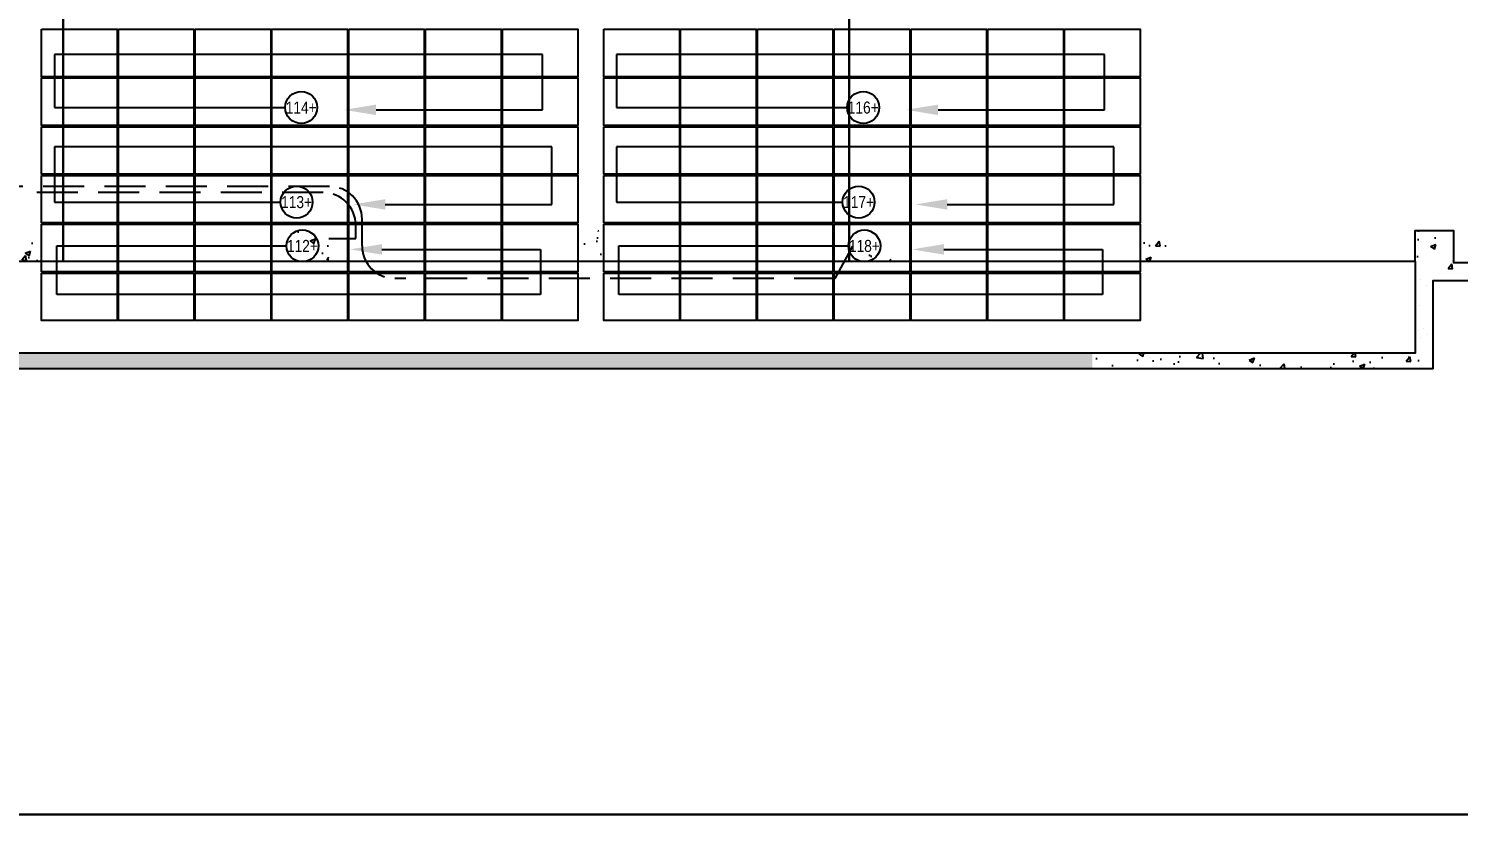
# Model space of a CAD drawing. Header units: inches. Extents: x 0.3 to 35.5, y 0.2 to 23.5.
# Drawn here: x 19.92 to 28.66, y 0.25 to 5.06 of the extents above; entities that cross this region are included whole.
import ezdxf
from ezdxf import colors
from ezdxf.entities.mleader import LeaderData, LeaderLine
from ezdxf.enums import TextEntityAlignment as Align
from ezdxf.math import Vec2, Vec3

# ---------------------------------------------------------------- set-up
doc = ezdxf.new("R2010")
doc.units = ezdxf.units.IN
doc.header["$MEASUREMENT"] = 0
doc.linetypes.add('HIDDEN', pattern=[0.375, 0.25, -0.125])
for name, color, linetype in [('$AUDIT_BAD_LAYER1', 7, 'Continuous'), ('772-1$0$A-AREA', 9, 'Continuous'), ('772-1$0$A-WALL-PATT', 8, 'Continuous'), ('A - Level 1', 7, 'Continuous'), ('AN - Text', 7, 'Continuous'), ('E-STRINGS', 62, 'Continuous'), ('MODULES', 1, 'Continuous')]:
    doc.layers.add(name, color=color, linetype=linetype)
doc.layers.add('E - Conduit', color=7, linetype='HIDDEN', lineweight=25)
doc.styles.add('Arial Narrow', font='ARIALN.TTF', dxfattribs={"height": 1})
doc.styles.get("Standard").update_dxf_attribs({"font": 'ARIAL.TTF'})
pattern_1 = [(50, (5.9374, 24.06752), (0.3362157, -0.029415), [0.0351563, -0.3867188]), (355, (5.9374, 24.06752), (-0.0650397, 0.35259), [0.028125, -0.309375]), (100.4514, (5.96543, 24.06507), (0.2711763, 0.3231748), [0.0298782, -0.3286604]), (46.1842, (5.9374, 24.16127), (0.500269, -0.077587), [0.052734, -0.580078]), (96.6356, (5.9791, 24.1548), (0.438123, 0.456618), [0.044817, -0.4929905]), (351.1842, (5.9374, 24.16127), (0.438123, 0.456618), [0.0421875, -0.4640625]), (21, (5.98428, 24.13783), (0.2798002, -0.1887276), [0.0351563, -0.3867188]), (326, (5.9843, 24.13783), (0.114054, 0.339914), [0.028125, -0.309375]), (71.4514, (6.0076, 24.1221), (0.3938544, 0.151186), [0.0298782, -0.3286604]), (37.5, (5.93741, 24.06752), (0.00569993, 0.156044), [0, -0.305625, 0, -0.3140625, 0, -0.3105469]), (7.5, (5.93741, 24.06752), (0.1233138, 0.1848805), [0, -0.1790625, 0, -0.2985938, 0, -0.1183594]), (327.5, (5.83288, 24.06752), (0.25022927, -0.0105726), [0, -0.1171875, 0, -0.365625, 0, -0.4851563]), (317.5, (5.786, 24.06752), (0.2733685, 0.0469242), [0, -0.1523438, 0, -0.2428125, 0, -0.3445313])]
pattern_2 = [(50, (-7.09443, -6.13496), (0.3362157, -0.029415), [0.0351563, -0.3867188]), (355, (-7.09443, -6.13496), (-0.0650397, 0.35259), [0.028125, -0.309375]), (100.4514, (-7.06642, -6.1374), (0.2711763, 0.3231748), [0.0298782, -0.3286604]), (46.1842, (-7.09443, -6.0412), (0.5002692, -0.077587), [0.0527344, -0.580078]), (96.6356, (-7.05275, -6.0477), (0.438123, 0.456618), [0.044817, -0.4929905]), (351.1842, (-7.09443, -6.0412), (0.438123, 0.456618), [0.0421875, -0.4640625]), (21, (-7.04756, -6.06465), (0.2798002, -0.1887276), [0.0351563, -0.3867188]), (326, (-7.04756, -6.06465), (0.114054, 0.339914), [0.028125, -0.309375]), (71.4514, (-7.02424, -6.08038), (0.3938544, 0.1511862), [0.0298782, -0.3286604]), (37.5, (-7.09443, -6.13496), (0.00569993, 0.156044), [0, -0.305625, 0, -0.3140625, 0, -0.3105469]), (7.5, (-7.09443, -6.13496), (0.12331385, 0.1848805), [0, -0.1790625, 0, -0.29859375, 0, -0.1183594]), (327.5, (-7.19897, -6.13496), (0.25022927, -0.0105726), [0, -0.1171875, 0, -0.365625, 0, -0.4851563]), (317.5, (-7.24584, -6.13496), (0.2733685, 0.0469242), [0, -0.1523438, 0, -0.2428125, 0, -0.3445313])]

# ---------------------------------------------------------------- blocks, each defined once
blk = doc.blocks.new('_TagCircle')
at = {"layer": 'E-STRINGS', "linetype": 'ByBlock', "lineweight": -2}
blk.add_circle((0, 0), 0.125, dxfattribs=at)
at = {"layer": 'E-STRINGS', "style": 'Arial Narrow'}
blk.add_attdef('TAGNUMBER', text='', height=0.09375, dxfattribs=at).set_placement((0, -0.046875), align=Align.CENTER)
blk = doc.blocks.new('*E147')
at = {"layer": '772-1$0$A-WALL-PATT'}
h = blk.add_hatch(dxfattribs=at)
h.set_pattern_fill('AR-CONC', color=256, scale=0.046875, style=0)
h.set_pattern_definition(pattern_2)
h.paths.add_polyline_path([(18.7734, 3.3477), (18.5391, 3.3477), (18.5391, 3.1602), (18.7734, 3.1602)])
h = blk.add_hatch(dxfattribs=at)
h.set_pattern_fill('AR-CONC', color=256, scale=0.046875, style=0)
h.set_pattern_definition(pattern_2)
h.paths.add_polyline_path([(20.4922, 3.3477), (20.2578, 3.3477), (20.2578, 3.1602), (20.4922, 3.1602)])
h = blk.add_hatch(dxfattribs=at)
h.set_pattern_fill('AR-CONC', color=256, scale=0.046875, style=0)
h.set_pattern_definition(pattern_2)
h.paths.add_polyline_path([(21.9766, 3.3477), (21.9766, 3.1602), (22.2109, 3.1602), (22.2109, 3.3477)])
h = blk.add_hatch(dxfattribs=at)
h.set_pattern_fill('AR-CONC', color=256, scale=0.046875, style=0)
h.set_pattern_definition(pattern_2)
h.paths.add_polyline_path([(23.9297, 3.3477), (23.6953, 3.3477), (23.6953, 3.1602), (23.9297, 3.1602)])
h = blk.add_hatch(dxfattribs=at)
h.set_pattern_fill('AR-CONC', color=256, scale=0.046875, style=0)
h.set_pattern_definition(pattern_2)
h.paths.add_polyline_path([(25.6484, 3.1602), (25.6484, 3.3477), (25.4141, 3.3477), (25.4141, 3.1602)])
h = blk.add_hatch(dxfattribs=at)
h.set_pattern_fill('AR-CONC', color=256, scale=0.046875, style=0)
h.set_pattern_definition(pattern_2)
h.paths.add_polyline_path([(27.3672, 3.1602), (27.3672, 3.3477), (27.1328, 3.3477), (27.1328, 3.1602)])
h = blk.add_hatch(dxfattribs=at)
h.set_pattern_fill('AR-CONC', color=256, scale=0.046875, style=0)
h.set_pattern_definition(pattern_1)
h.paths.add_polyline_path([(25.1598, 2.5977), (10.8864, 2.5977), (10.8864, 2.5039), (25.1598, 2.5039)])
h = blk.add_hatch(dxfattribs=at)
h.set_pattern_fill('AR-CONC', color=256, scale=0.046875, style=0)
h.set_pattern_definition(pattern_1)
h.paths.add_polyline_path([(27.2422, 2.5977), (25.1598, 2.5977), (25.1598, 2.5039), (27.2422, 2.5039)])
at = {"layer": '772-1$0$A-AREA', "elevation": 0}
for points in [[(0, 2.5039), (27.2422, 2.5039), (27.2422, 3.043), (30.5625, 3.043), (30.5625, 4.6836), (30.5391, 4.6836), (30.5391, 4.8242), (31.7813, 4.8242), (31.7813, 4.6602), (32.0703, 4.6602), (32.0703, 15.3008), (32.7415, 15.3008)], [(23.6718, 12.9102), (23.6719, 10.4727), (23.9531, 10.4727), (23.9531, 7.2852), (23.6719, 7.2852), (23.6719, 3.1602), (27.1328, 3.1602), (27.1328, 3.3477), (27.3672, 3.3477), (27.3672, 3.1524), (28.1094, 3.1524)]]:
    blk.add_lwpolyline(points, dxfattribs=at)
for points in [[(15.5938, 14.5352), (15.5938, 3.1602), (18.8672, 3.1602), (18.8672, 8.7696), (18.9766, 8.7696), (18.9766, 8.7227), (19.5391, 8.7227), (19.5391, 8.7696), (19.6484, 8.7696), (19.6484, 7.1914), (19.5391, 7.1914), (19.5391, 7.3008), (18.9766, 7.3008), (18.9766, 7.1914), (18.8672, 7.1914), (18.8672, 3.1602), (23.6719, 3.1602), (23.6718, 20.2227), (18.1488, 20.2227), (17.6566, 14.5977), (22.2109, 14.5977), (22.2109, 14.4102), (16.8203, 14.4102), (16.8203, 14.5352)], [(27.1328, 3.1602), (27.1328, 2.5977), (0.0938, 2.5977), (0.0938, 3.1602)]]:
    blk.add_lwpolyline(points, close=True, dxfattribs=at)
at = {"layer": '772-1$0$A-WALL-PATT'}
for p, q in [((27.1373, 3.0795, 0), (27.1373, 3.0795, 0)), ((27.334, 3.1161, 0), (27.3566, 3.143, 0)), ((27.334, 3.1161, 0), (27.362, 3.1136, 0)), ((27.3434, 3.1241, 0), (27.3434, 3.1241, 0)), ((27.362, 3.1136, 0), (27.3566, 3.143, 0)), ((27.167, 3.0467, 0), (27.167, 3.0467, 0)), ((27.2001, 3.0131, 0), (27.2001, 3.0131, 0)), ((27.1613, 2.8906, 0), (27.1613, 2.8906, 0)), ((27.1556, 2.7346, 0), (27.1556, 2.7346, 0)), ((27.1867, 2.7487, 0), (27.1867, 2.7487, 0)), ((27.2076, 2.7106, 0), (27.2076, 2.7106, 0)), ((27.163, 2.6946, 0), (27.163, 2.6946, 0))]:
    blk.add_line(p, q, dxfattribs=at)
blk = doc.blocks.new('Border 24 x 36')
at = {"layer": '$AUDIT_BAD_LAYER1', "const_width": 0.0125}
blk.add_lwpolyline([(0.375, 0.375), (35.625, 0.375), (35.625, 23.625), (0.375, 23.625)], close=True, dxfattribs=at)

msp = doc.modelspace()

# ---------------------------------------------------------------- linework, layer by layer
at = {"layer": 'AN - Text', "linetype": 'Continuous'}
msp.add_lwpolyline([(0.3813, 0.2562), (34.0063, 0.2562), (34.0063, 23.3812), (0.3813, 23.3812)], close=True, dxfattribs=at)
at = {"layer": 'E - Conduit'}
for p, q in [((21.7216, 4.0594, 0), (10.9729, 4.0594, 0)), ((21.7603, 4.0967, 0), (10.9934, 4.0967, 0)), ((21.9212, 3.7775, 0), (21.9212, 3.8598, 0)), ((21.9599, 3.7334, 0), (21.9599, 3.8971, 0)), ((21.757, 3.7775, 0), (21.9212, 3.7775, 0)), ((24.8513, 3.5338, 0), (24.9601, 3.7317, 0)), ((24.8513, 3.5338, 0), (22.1595, 3.5338, 0))]:
    msp.add_line(p, q, dxfattribs=at)
for centre, start, end in [((21.7216, 3.8598, 0), 0, 90), ((21.7603, 3.8971, 0), 0, 90), ((22.1595, 3.7334, 0), 180, 270)]:
    msp.add_arc(centre, 0.1996, start, end, dxfattribs=at)
at = {"layer": 'MODULES'}
for points in [[(20.0003, 5.058), (20.4621, 5.058), (20.4621, 4.7676), (20.0003, 4.7676)], [(20.4699, 5.058), (20.9316, 5.058), (20.9316, 4.7676), (20.4699, 4.7676)], [(20.9394, 5.058), (21.4011, 5.058), (21.4011, 4.7676), (20.9394, 4.7676)], [(21.4089, 5.058), (21.8706, 5.058), (21.8706, 4.7676), (21.4089, 4.7676)], [(21.8785, 5.058), (22.3402, 5.058), (22.3402, 4.7676), (21.8785, 4.7676)], [(22.348, 5.058), (22.8097, 5.058), (22.8097, 4.7676), (22.348, 4.7676)], [(22.8175, 5.058), (23.2792, 5.058), (23.2792, 4.7676), (22.8175, 4.7676)], [(23.4378, 5.058), (23.8996, 5.058), (23.8996, 4.7676), (23.4378, 4.7676)], [(23.9074, 5.058), (24.3691, 5.058), (24.3691, 4.7676), (23.9074, 4.7676)], [(24.3769, 5.058), (24.8386, 5.058), (24.8386, 4.7676), (24.3769, 4.7676)], [(24.8464, 5.058), (25.3081, 5.058), (25.3081, 4.7676), (24.8464, 4.7676)], [(25.316, 5.058), (25.7777, 5.058), (25.7777, 4.7676), (25.316, 4.7676)], [(25.7855, 5.058), (26.2472, 5.058), (26.2472, 4.7676), (25.7855, 4.7676)], [(26.255, 5.058), (26.7167, 5.058), (26.7167, 4.7676), (26.255, 4.7676)], [(20.0003, 4.7598), (20.4621, 4.7598), (20.4621, 4.4694), (20.0003, 4.4694)], [(20.4699, 4.7598), (20.9316, 4.7598), (20.9316, 4.4694), (20.4699, 4.4694)], [(20.9394, 4.7598), (21.4011, 4.7598), (21.4011, 4.4694), (20.9394, 4.4694)], [(21.4089, 4.7598), (21.8706, 4.7598), (21.8706, 4.4694), (21.4089, 4.4694)], [(21.8785, 4.7598), (22.3402, 4.7598), (22.3402, 4.4694), (21.8785, 4.4694)], [(22.348, 4.7598), (22.8097, 4.7598), (22.8097, 4.4694), (22.348, 4.4694)], [(22.8175, 4.7598), (23.2792, 4.7598), (23.2792, 4.4694), (22.8175, 4.4694)], [(23.4378, 4.7598), (23.8996, 4.7598), (23.8996, 4.4694), (23.4378, 4.4694)], [(23.9074, 4.7598), (24.3691, 4.7598), (24.3691, 4.4694), (23.9074, 4.4694)], [(24.3769, 4.7598), (24.8386, 4.7598), (24.8386, 4.4694), (24.3769, 4.4694)], [(24.8464, 4.7598), (25.3081, 4.7598), (25.3081, 4.4694), (24.8464, 4.4694)], [(25.316, 4.7598), (25.7777, 4.7598), (25.7777, 4.4694), (25.316, 4.4694)], [(25.7855, 4.7598), (26.2472, 4.7598), (26.2472, 4.4694), (25.7855, 4.4694)], [(26.255, 4.7598), (26.7167, 4.7598), (26.7167, 4.4694), (26.255, 4.4694)], [(20.0003, 4.4616), (20.4621, 4.4616), (20.4621, 4.1712), (20.0003, 4.1712)], [(20.4699, 4.4616), (20.9316, 4.4616), (20.9316, 4.1712), (20.4699, 4.1712)], [(20.9394, 4.4616), (21.4011, 4.4616), (21.4011, 4.1712), (20.9394, 4.1712)], [(21.4089, 4.4616), (21.8706, 4.4616), (21.8706, 4.1712), (21.4089, 4.1712)], [(21.8785, 4.4616), (22.3402, 4.4616), (22.3402, 4.1712), (21.8785, 4.1712)], [(22.348, 4.4616), (22.8097, 4.4616), (22.8097, 4.1712), (22.348, 4.1712)], [(22.8175, 4.4616), (23.2792, 4.4616), (23.2792, 4.1712), (22.8175, 4.1712)], [(23.4378, 4.4616), (23.8996, 4.4616), (23.8996, 4.1712), (23.4378, 4.1712)], [(23.9074, 4.4616), (24.3691, 4.4616), (24.3691, 4.1712), (23.9074, 4.1712)], [(24.3769, 4.4616), (24.8386, 4.4616), (24.8386, 4.1712), (24.3769, 4.1712)], [(24.8464, 4.4616), (25.3081, 4.4616), (25.3081, 4.1712), (24.8464, 4.1712)], [(25.316, 4.4616), (25.7777, 4.4616), (25.7777, 4.1712), (25.316, 4.1712)], [(25.7855, 4.4616), (26.2472, 4.4616), (26.2472, 4.1712), (25.7855, 4.1712)], [(26.255, 4.4616), (26.7167, 4.4616), (26.7167, 4.1712), (26.255, 4.1712)], [(20.0003, 4.1634), (20.4621, 4.1634), (20.4621, 3.873), (20.0003, 3.873)], [(20.4699, 4.1634), (20.9316, 4.1634), (20.9316, 3.873), (20.4699, 3.873)], [(20.9394, 4.1634), (21.4011, 4.1634), (21.4011, 3.873), (20.9394, 3.873)], [(21.4089, 4.1634), (21.8706, 4.1634), (21.8706, 3.873), (21.4089, 3.873)], [(21.8785, 4.1634), (22.3402, 4.1634), (22.3402, 3.873), (21.8785, 3.873)], [(22.348, 4.1634), (22.8097, 4.1634), (22.8097, 3.873), (22.348, 3.873)], [(22.8175, 4.1634), (23.2792, 4.1634), (23.2792, 3.873), (22.8175, 3.873)], [(23.4378, 4.1634), (23.8996, 4.1634), (23.8996, 3.873), (23.4378, 3.873)], [(23.9074, 4.1634), (24.3691, 4.1634), (24.3691, 3.873), (23.9074, 3.873)], [(24.3769, 4.1634), (24.8386, 4.1634), (24.8386, 3.873), (24.3769, 3.873)], [(24.8464, 4.1634), (25.3081, 4.1634), (25.3081, 3.873), (24.8464, 3.873)], [(25.316, 4.1634), (25.7777, 4.1634), (25.7777, 3.873), (25.316, 3.873)], [(25.7855, 4.1634), (26.2472, 4.1634), (26.2472, 3.873), (25.7855, 3.873)], [(26.255, 4.1634), (26.7167, 4.1634), (26.7167, 3.873), (26.255, 3.873)], [(20.0003, 3.8652), (20.4621, 3.8652), (20.4621, 3.5748), (20.0003, 3.5748)], [(20.4699, 3.8652), (20.9316, 3.8652), (20.9316, 3.5748), (20.4699, 3.5748)], [(20.9394, 3.8652), (21.4011, 3.8652), (21.4011, 3.5748), (20.9394, 3.5748)], [(21.4089, 3.8652), (21.8706, 3.8652), (21.8706, 3.5748), (21.4089, 3.5748)], [(21.8785, 3.8652), (22.3402, 3.8652), (22.3402, 3.5748), (21.8785, 3.5748)], [(22.348, 3.8652), (22.8097, 3.8652), (22.8097, 3.5748), (22.348, 3.5748)], [(22.8175, 3.8652), (23.2792, 3.8652), (23.2792, 3.5748), (22.8175, 3.5748)], [(23.4378, 3.8652), (23.8996, 3.8652), (23.8996, 3.5748), (23.4378, 3.5748)], [(23.9074, 3.8652), (24.3691, 3.8652), (24.3691, 3.5748), (23.9074, 3.5748)], [(24.3769, 3.8652), (24.8386, 3.8652), (24.8386, 3.5748), (24.3769, 3.5748)], [(24.8464, 3.8652), (25.3081, 3.8652), (25.3081, 3.5748), (24.8464, 3.5748)], [(25.316, 3.8652), (25.7777, 3.8652), (25.7777, 3.5748), (25.316, 3.5748)], [(25.7855, 3.8652), (26.2472, 3.8652), (26.2472, 3.5748), (25.7855, 3.5748)], [(26.255, 3.8652), (26.7167, 3.8652), (26.7167, 3.5748), (26.255, 3.5748)], [(20.0003, 3.567), (20.4621, 3.567), (20.4621, 3.2766), (20.0003, 3.2766)], [(20.4699, 3.567), (20.9316, 3.567), (20.9316, 3.2766), (20.4699, 3.2766)], [(20.9394, 3.567), (21.4011, 3.567), (21.4011, 3.2766), (20.9394, 3.2766)], [(21.4089, 3.567), (21.8706, 3.567), (21.8706, 3.2766), (21.4089, 3.2766)], [(21.8785, 3.567), (22.3402, 3.567), (22.3402, 3.2766), (21.8785, 3.2766)], [(22.348, 3.567), (22.8097, 3.567), (22.8097, 3.2766), (22.348, 3.2766)], [(22.8175, 3.567), (23.2792, 3.567), (23.2792, 3.2766), (22.8175, 3.2766)], [(23.4378, 3.567), (23.8996, 3.567), (23.8996, 3.2766), (23.4378, 3.2766)], [(23.9074, 3.567), (24.3691, 3.567), (24.3691, 3.2766), (23.9074, 3.2766)], [(24.3769, 3.567), (24.8386, 3.567), (24.8386, 3.2766), (24.3769, 3.2766)], [(24.8464, 3.567), (25.3081, 3.567), (25.3081, 3.2766), (24.8464, 3.2766)], [(25.316, 3.567), (25.7777, 3.567), (25.7777, 3.2766), (25.316, 3.2766)], [(25.7855, 3.567), (26.2472, 3.567), (26.2472, 3.2766), (25.7855, 3.2766)], [(26.255, 3.567), (26.7167, 3.567), (26.7167, 3.2766), (26.255, 3.2766)]]:
    msp.add_lwpolyline(points, close=True, dxfattribs=at)

# ---------------------------------------------------------------- block references
at = {"layer": '$AUDIT_BAD_LAYER1'}
msp.add_blockref('Border 24 x 36', (-0.1188, -0.1188), dxfattribs=at)
at = {"layer": 'A - Level 1', "color": 7}
msp.add_blockref('*E147', (1.2648, 0.4792, 0), dxfattribs=at)

# ---------------------------------------------------------------- leaders
at = {"layer": 'E-STRINGS'}
ml = msp.add_multileader_block('Standard', dxfattribs=at)
ml.set_content('_TagCircle', color=256, scale=0.78125)
ml.set_attribute('TAGNUMBER', '114+', width=0)
ml.set_leader_properties(color=256, linetype='ByLayer', lineweight=-1)
ml.build(insert=Vec2(0, 0))
ml.multileader.update_dxf_attribs({"has_dogleg": 0, "has_text_frame": 1, "text_right_attachment_type": 6, "dogleg_length": 0, "arrow_head_size": 0.1953, "scale": 100})
ctx = ml.context
ctx.base_point, ctx.scale, ctx.char_height, ctx.arrow_head_size, ctx.landing_gap_size, ctx.plane_origin = Vec3(21.4902, 4.579), 100, 14.0625, 0.1953, 4.6875, Vec3(21.85, 4.5649)
ctx.right_attachment = 6
notes = []
notes.append((ctx, [(0, (1, 1, 0), (21.4902, 4.579), (1, 0), 0, [(0, [(21.85, 4.5649), (23.0637, 4.5649), (23.0637, 4.9034), (20.0789, 4.9034), (20.0789, 4.579)], 0, [])])]))
ctx.block.insert = Vec3(21.5878, 4.579)
ml = msp.add_multileader_block('Standard', dxfattribs=at)
ml.set_content('_TagCircle', color=256, scale=0.78125)
ml.set_attribute('TAGNUMBER', '116+', width=0)
ml.set_leader_properties(color=256, linetype='ByLayer', lineweight=-1)
ml.build(insert=Vec2(0, 0))
ml.multileader.update_dxf_attribs({"has_dogleg": 0, "has_text_frame": 1, "text_right_attachment_type": 6, "dogleg_length": 0, "arrow_head_size": 0.1953, "scale": 100})
ctx = ml.context
ctx.base_point, ctx.scale, ctx.char_height, ctx.arrow_head_size, ctx.landing_gap_size, ctx.plane_origin = Vec3(24.9259, 4.579), 100, 14.0625, 0.1953, 4.6875, Vec3(25.2858, 4.5649)
ctx.right_attachment = 6
notes.append((ctx, [(0, (1, 1, 0), (24.9259, 4.579), (1, 0), 0, [(0, [(25.2858, 4.5649), (26.4995, 4.5649), (26.4995, 4.9034), (23.5147, 4.9034), (23.5147, 4.579)], 0, [])])]))
ctx.block.insert = Vec3(25.0236, 4.579)
ml = msp.add_multileader_block('Standard', dxfattribs=at)
ml.set_content('_TagCircle', color=256, scale=0.78125)
ml.set_attribute('TAGNUMBER', '113+', width=0)
ml.set_leader_properties(color=256, linetype='ByLayer', lineweight=-1)
ml.build(insert=Vec2(0, 0))
ml.multileader.update_dxf_attribs({"has_dogleg": 0, "has_text_frame": 1, "text_right_attachment_type": 6, "dogleg_length": 0, "arrow_head_size": 0.1953, "scale": 100})
ctx = ml.context
ctx.base_point, ctx.scale, ctx.char_height, ctx.arrow_head_size, ctx.landing_gap_size, ctx.plane_origin = Vec3(21.4619, 4.0007), 100, 14.0625, 0.1953, 4.6875, Vec3(21.9065, 3.9866)
ctx.right_attachment = 6
notes.append((ctx, [(0, (1, 1, 0), (21.4619, 4.0007), (1, 0), 0, [(0, [(21.9065, 3.9866), (23.1202, 3.9866), (23.1202, 4.3392), (20.0789, 4.3392), (20.0789, 4.0007)], 0, [])])]))
ctx.block.insert = Vec3(21.5596, 4.0007)
ml = msp.add_multileader_block('Standard', dxfattribs=at)
ml.set_content('_TagCircle', color=256, scale=0.78125)
ml.set_attribute('TAGNUMBER', '117+', width=0)
ml.set_leader_properties(color=256, linetype='ByLayer', lineweight=-1)
ml.build(insert=Vec2(0, 0))
ml.multileader.update_dxf_attribs({"has_dogleg": 0, "has_text_frame": 1, "text_right_attachment_type": 6, "dogleg_length": 0, "arrow_head_size": 0.1953, "scale": 100})
ctx = ml.context
ctx.base_point, ctx.scale, ctx.char_height, ctx.arrow_head_size, ctx.landing_gap_size, ctx.plane_origin = Vec3(24.8977, 4.0007), 100, 14.0625, 0.1953, 4.6875, Vec3(25.3422, 3.9866)
ctx.right_attachment = 6
notes.append((ctx, [(0, (1, 1, 0), (24.8977, 4.0007), (1, 0), 0, [(0, [(25.3422, 3.9866), (26.5559, 3.9866), (26.5559, 4.3392), (23.5147, 4.3392), (23.5147, 4.0007)], 0, [])])]))
ctx.block.insert = Vec3(24.9954, 4.0007)
ml = msp.add_multileader_block('Standard', dxfattribs=at)
ml.set_content('_TagCircle', color=256, scale=0.78125)
ml.set_attribute('TAGNUMBER', '112+', width=0)
ml.set_leader_properties(color=256, linetype='ByLayer', lineweight=-1)
ml.build(insert=Vec2(0, 0))
ml.multileader.update_dxf_attribs({"has_dogleg": 0, "has_text_frame": 1, "text_right_attachment_type": 6, "dogleg_length": 0, "arrow_head_size": 0.1953, "scale": 100})
ctx = ml.context
ctx.base_point, ctx.scale, ctx.char_height, ctx.arrow_head_size, ctx.landing_gap_size, ctx.plane_origin = Vec3(21.4972, 3.7327), 100, 14.0625, 0.1953, 4.6875, Vec3(21.8853, 3.7115)
ctx.right_attachment = 6
notes.append((ctx, [(0, (1, 1, 0), (21.4972, 3.7327), (1, 0), 0, [(0, [(21.8853, 3.7115), (23.0496, 3.7115), (23.0496, 3.4365), (20.093, 3.4365), (20.093, 3.7327)], 0, [])])]))
ctx.block.insert = Vec3(21.5949, 3.7327)
ml = msp.add_multileader_block('Standard', dxfattribs=at)
ml.set_content('_TagCircle', color=256, scale=0.78125)
ml.set_attribute('TAGNUMBER', '118+', width=0)
ml.set_leader_properties(color=256, linetype='ByLayer', lineweight=-1)
ml.build(insert=Vec2(0, 0))
ml.multileader.update_dxf_attribs({"has_dogleg": 0, "has_text_frame": 1, "text_right_attachment_type": 6, "dogleg_length": 0, "arrow_head_size": 0.1953, "scale": 100})
ctx = ml.context
ctx.base_point, ctx.scale, ctx.char_height, ctx.arrow_head_size, ctx.landing_gap_size, ctx.plane_origin = Vec3(24.933, 3.7327), 100, 14.0625, 0.1953, 4.6875, Vec3(25.3211, 3.7115)
ctx.right_attachment = 6
notes.append((ctx, [(0, (1, 1, 0), (24.933, 3.7327), (1, 0), 0, [(0, [(25.3211, 3.7115), (26.4854, 3.7115), (26.4854, 3.4365), (23.5288, 3.4365), (23.5288, 3.7327)], 0, [])])]))
ctx.block.insert = Vec3(25.0306, 3.7327)
for ctx, leaders in notes:
    for number, flags, end, landing, length, lines in leaders:
        leader = LeaderData()
        leader.index, (leader.has_last_leader_line, leader.has_dogleg_vector, leader.attachment_direction) = number, flags
        leader.last_leader_point, leader.dogleg_vector, leader.dogleg_length = Vec3(end), Vec3(landing), length
        for number, points, colour, breaks in lines:
            line = LeaderLine()
            line.index, line.vertices, line.color, line.breaks = number, Vec3.list(points), colors.encode_raw_color(colour), breaks
            leader.lines.append(line)
        ctx.leaders.append(leader)

doc.saveas('drawing.dxf')
